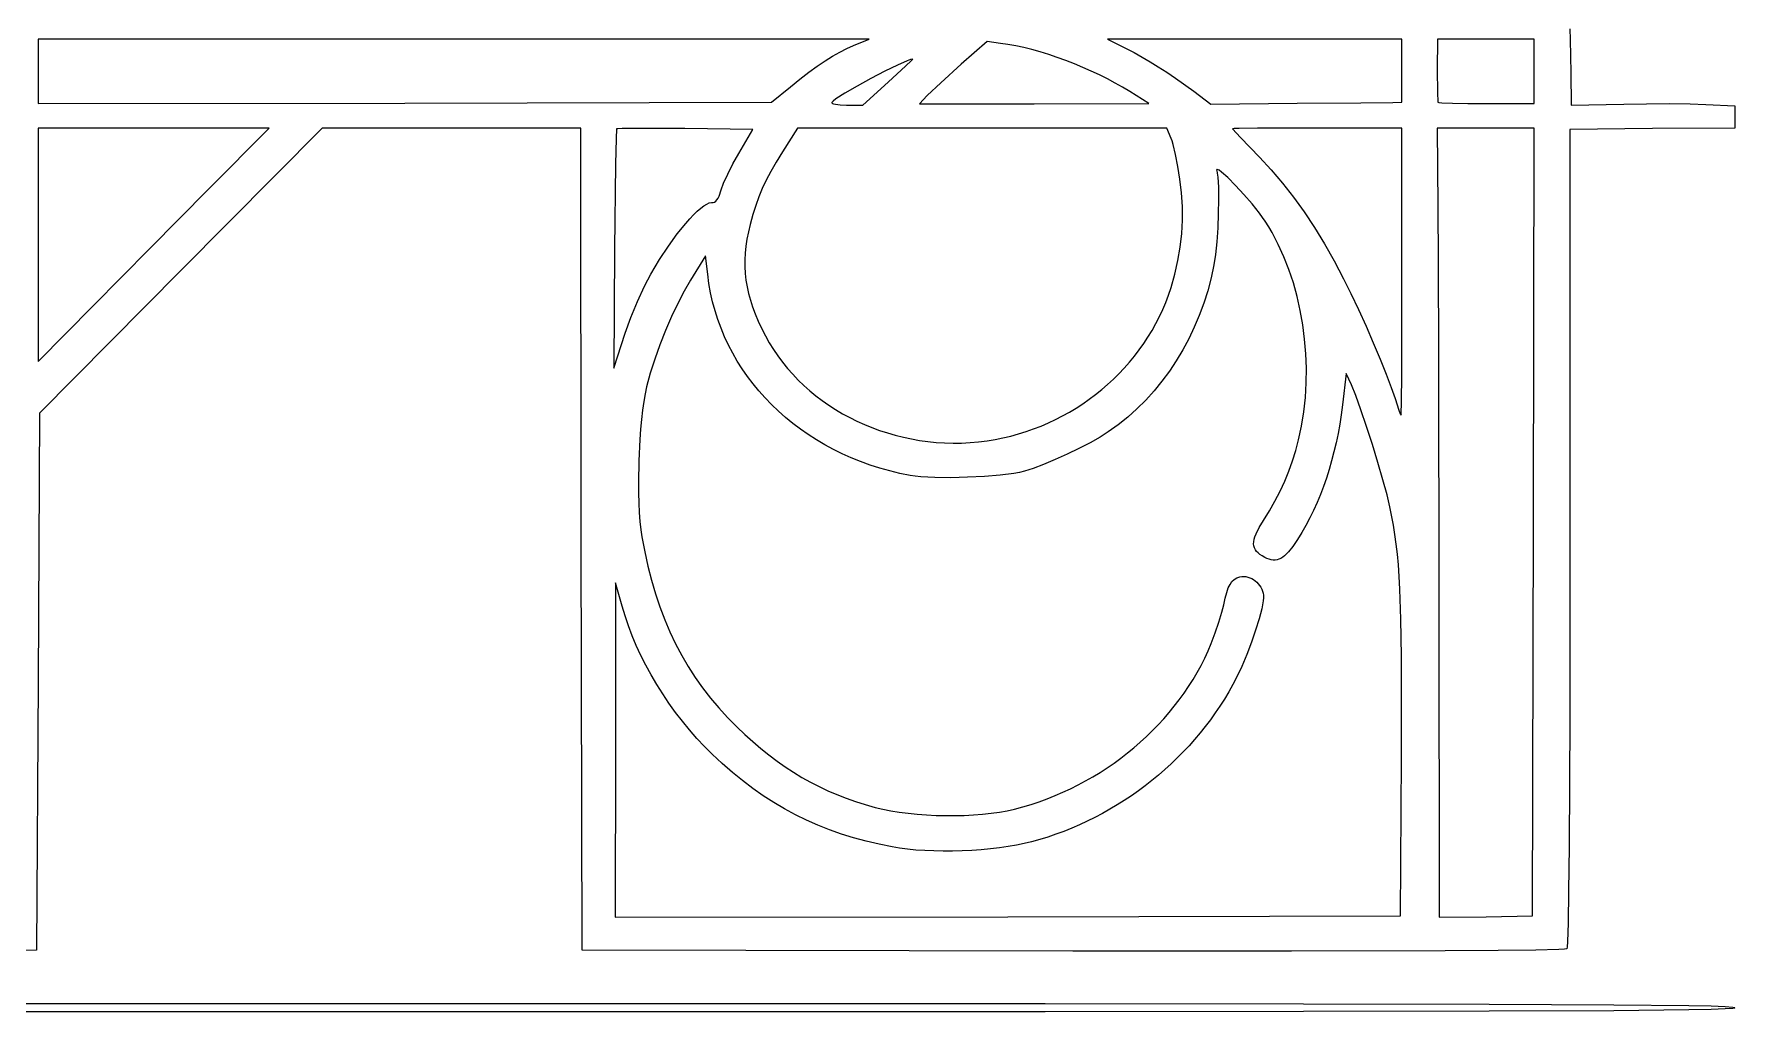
# Model space of a CAD drawing. Extents: x 0 to 2298, y -1902 to 396.
# Drawn here: x 984 to 2298, y -1902 to -1146 of the extents above; entities that cross this region are included whole.
import ezdxf

# ---------------------------------------------------------------- set-up
doc = ezdxf.new("R2010")
doc.units = 0

msp = doc.modelspace()

# ---------------------------------------------------------------- linework, layer by layer
at = {"layer": 'Layer 1'}
for p, q in [((2170.453396, -1142.364134), (2170.705995, -1150.621023)), ((1308.229, -1150.13239), (987.01, -1150.13239)), ((987.01, -1150.13239), (987.01, -1175.19989)), ((1629.226, -1150.13239), (1308.229, -1150.13239)), ((1611.761613, -1157.562616), (1617.025, -1155.23462)), ((1617.025, -1155.23462), (1629.226, -1150.13239)), ((1720.1787, -1152.12898), (1700.2135, -1169.65398)), ((1730.605, -1153.46), (1720.1787, -1152.12898)), ((1736.3494, -1154.302606), (1730.605, -1153.46)), ((1742.328091, -1155.407126), (1736.3494, -1154.302606)), ((1748.505004, -1156.759911), (1742.328091, -1155.407126)), ((1927.15195, -1150.132334), (1813.34995, -1150.132334)), ((1813.34995, -1150.132334), (1827.76925, -1157.452924)), ((2040.73195, -1150.132334), (1927.15195, -1150.132334)), ((2040.73195, -1174.534334), (2040.73195, -1150.132334)), ((2068.2394, -1150.13237), (2068.017564, -1174.09067)), ((2105.5078, -1150.13237), (2068.2394, -1150.13237)), ((2142.7762, -1150.13237), (2105.5078, -1150.13237)), ((2142.7762, -1175.19987), (2142.7762, -1150.13237)), ((2170.705995, -1150.621023), (2171.167, -1176.308926)), ((1589.044212, -1171.085944), (1595.118713, -1166.96422)), ((1595.118713, -1166.96422), (1600.881255, -1163.372821)), ((1600.881255, -1163.372821), (1606.404627, -1160.257151)), ((1606.404627, -1160.257151), (1611.761613, -1157.562616)), ((1658.561275, -1166.918269), (1651.014516, -1170.270937)), ((1657.53785, -1170.874067), (1661.492772, -1167.061253)), ((1661.138494, -1165.988356), (1658.561275, -1166.918269)), ((1662.7233, -1165.66091), (1661.138494, -1165.988356)), ((1661.492772, -1167.061253), (1662.486279, -1166.023128)), ((1662.486279, -1166.023128), (1662.7233, -1165.66091)), ((1754.844067, -1158.347314), (1748.505004, -1156.759911)), ((1761.309212, -1160.155686), (1754.844067, -1158.347314)), ((1767.864369, -1162.171379), (1761.309212, -1160.155686)), ((1774.473467, -1164.380746), (1767.864369, -1162.171379)), ((1781.100438, -1166.770137), (1774.473467, -1164.380746)), ((1787.70921, -1169.325906), (1781.100438, -1166.770137)), ((1794.263714, -1172.034403), (1787.70921, -1169.325906)), ((1827.76925, -1157.452924), (1833.848937, -1160.629252)), ((1833.848937, -1160.629252), (1839.970225, -1164.021351)), ((1839.970225, -1164.021351), (1846.174707, -1167.657817)), ((1846.174707, -1167.657817), (1852.503975, -1171.567248)), ((987.01, -1175.19989), (987.01, -1200.04549)), ((1568.2211, -1187.17902), (1575.668192, -1181.138749)), ((1575.668192, -1181.138749), (1582.584967, -1175.792589)), ((1582.584967, -1175.792589), (1589.044212, -1171.085944)), ((1630.44615, -1180.745747), (1619.76422, -1186.609665)), ((1641.252861, -1175.0898), (1630.44615, -1180.745747)), ((1651.014516, -1170.270937), (1641.252861, -1175.0898)), ((1643.8672, -1183.40781), (1657.53785, -1170.874067)), ((1700.2135, -1169.65398), (1684.379937, -1184.073298)), ((1800.72788, -1174.881981), (1794.263714, -1172.034403)), ((1807.065639, -1177.854992), (1800.72788, -1174.881981)), ((1813.24092, -1180.939788), (1807.065639, -1177.854992)), ((1819.217654, -1184.122719), (1813.24092, -1180.939788)), ((1852.503975, -1171.567248), (1858.999621, -1175.778238)), ((1858.999621, -1175.778238), (1865.703238, -1180.319383)), ((1865.703238, -1180.319383), (1879.90075, -1190.506524)), ((2040.73195, -1198.936334), (2040.73195, -1174.534334)), ((2068.017564, -1174.09067), (2068.156212, -1191.17202)), ((2142.776336, -1175.19985), (2142.7762, -1175.19987)), ((2142.776336, -1200.04545), (2142.776336, -1175.19985)), ((2171.167, -1176.308926), (2171.610672, -1201.376426)), ((1553.58, -1198.93631), (1568.2212, -1187.17901)), ((1568.2212, -1187.17901), (1568.2211, -1187.17902)), ((1610.376909, -1192.05244), (1603.454057, -1196.444959)), ((1619.76422, -1186.609665), (1610.376909, -1192.05244)), ((1624.1238, -1201.15463), (1643.8672, -1183.40773)), ((1643.8672, -1183.40773), (1643.8672, -1183.40781)), ((1674.0369, -1193.83408), (1668.04733, -1200.26732)), ((1684.379937, -1184.073298), (1674.0369, -1193.83408)), ((1824.959771, -1187.39014), (1819.217654, -1184.122719)), ((1830.4312, -1190.7284), (1824.959771, -1187.39014)), ((1830.43133, -1190.728374), (1830.4312, -1190.7284)), ((1845.29433, -1200.045484), (1830.43133, -1190.728374)), ((1879.90075, -1190.506524), (1893.21095, -1200.489144)), ((2068.156212, -1191.17202), (2068.461236, -1198.93627)), ((987.01, -1200.04549), (1270.295, -1199.601818)), ((1270.295, -1199.601818), (1553.58, -1198.93631)), ((1601.282376, -1198.050775), (1600.1655, -1199.15811)), ((1600.1655, -1199.15811), (1600.178498, -1199.562354)), ((1600.178498, -1199.562354), (1600.685428, -1199.938002)), ((1600.685428, -1199.938002), (1601.639494, -1200.277254)), ((1603.454057, -1196.444959), (1601.282376, -1198.050775)), ((1601.639494, -1200.277254), (1602.993905, -1200.572312)), ((1602.993905, -1200.572312), (1606.716579, -1200.998652)), ((1606.716579, -1200.998652), (1611.4791, -1201.15463)), ((1611.4791, -1201.15463), (1624.1238, -1201.15463)), ((1668.04733, -1200.26732), (1756.55993, -1200.26732)), ((1756.55993, -1200.26732), (1845.29433, -1200.045484)), ((1893.21095, -1200.489144), (1959.76175, -1199.823636)), ((1959.76175, -1199.823636), (2008.926125, -1199.407693)), ((2008.926125, -1199.407693), (2033.63315, -1199.158128)), ((2033.63315, -1199.158128), (2033.6332, -1199.15817)), ((2033.6332, -1199.15817), (2040.73195, -1198.936334)), ((2068.461236, -1198.93627), (2069.371543, -1199.175004)), ((2069.371543, -1199.175004), (2071.667459, -1199.390341)), ((2071.667459, -1199.390341), (2079.802601, -1199.740425)), ((2079.802601, -1199.740425), (2091.639635, -1199.965728)), ((2091.639635, -1199.965728), (2105.951536, -1200.04545)), ((2105.951536, -1200.04545), (2142.776336, -1200.04545)), ((2171.610672, -1201.376426), (2212.206672, -1200.489082)), ((2212.206672, -1200.489082), (2229.665858, -1200.1182)), ((2229.665858, -1200.1182), (2247.39541, -1200.01768)), ((2247.39541, -1200.01768), (2263.336417, -1200.208321)), ((2263.336417, -1200.208321), (2275.429972, -1200.710918)), ((2275.429972, -1200.710918), (2298.057272, -1201.820098)), ((2298.057272, -1201.820098), (2298.057272, -1210.249868)), ((1076.1876, -1218.9016), (987.0095, -1218.9016)), ((987.0095, -1218.9016), (987.0095, -1309.1889)), ((1165.5875, -1218.9016), (1076.1876, -1218.9016)), ((1206.401992, -1218.90183), (1097.258992, -1328.93283)), ((1118.7801, -1266.1527), (1165.5875, -1218.9016)), ((1306.228192, -1218.90183), (1206.401992, -1218.90183)), ((1406.276192, -1218.90183), (1306.228192, -1218.90183)), ((1406.719864, -1536.79283), (1406.276192, -1218.90183)), ((1433.78682, -1219.567148), (1433.547653, -1227.005585)), ((1435.009525, -1219.421135), (1433.78682, -1219.567148)), ((1438.202751, -1219.314116), (1435.009525, -1219.421135)), ((1449.648095, -1219.206664), (1438.202751, -1219.314116)), ((1486.80562, -1219.345312), (1449.648095, -1219.206664)), ((1539.15892, -1220.01082), (1486.80562, -1219.345312)), ((1528.28892, -1238.64502), (1539.15892, -1220.01082)), ((1573.76956, -1218.9022), (1562.23406, -1237.3146)), ((1716.41056, -1218.9022), (1573.76956, -1218.9022)), ((1859.05156, -1218.9022), (1716.41056, -1218.9022)), ((1862.3791, -1226.8883), (1859.05156, -1218.9022)), ((1911.186849, -1219.41123), (1909.8489, -1219.567208)), ((1909.8489, -1219.567208), (1916.032581, -1226.222309)), ((1915.020453, -1219.276048), (1911.186849, -1219.41123)), ((1929.093175, -1219.068077), (1915.020453, -1219.276048)), ((1975.2905, -1218.9017), (1929.093175, -1219.068077)), ((2040.7321, -1218.9017), (1975.2905, -1218.9017)), ((2040.7321, -1329.8197), (2040.7321, -1218.9017)), ((2105.287672, -1218.9009), (2068.019272, -1218.9009)), ((2068.019272, -1218.9009), (2068.462944, -1279.4621)), ((2142.777972, -1218.9009), (2105.287672, -1218.9009)), ((2142.3343, -1523.4819), (2142.777972, -1218.9009)), ((2234.390372, -1219.34514), (2170.501572, -1220.010648)), ((2170.501572, -1220.010648), (2170.501572, -1535.461648)), ((2298.057272, -1218.901468), (2234.390372, -1219.34514)), ((2298.057272, -1210.249868), (2298.057272, -1218.901468)), ((1433.547653, -1227.005585), (1433.2045, -1246.963886)), ((1863.102234, -1228.915158), (1862.3791, -1226.8883)), ((1863.921555, -1231.747903), (1863.102234, -1228.915158)), ((1865.734374, -1239.311125), (1863.921555, -1231.747903)), ((1916.032581, -1226.222309), (1930.7015, -1241.529008)), ((1433.2045, -1246.963886), (1432.4558, -1312.294548)), ((1519.859146, -1254.561785), (1523.86606, -1246.60341)), ((1523.86606, -1246.60341), (1528.28892, -1238.64502)), ((1557.308174, -1245.331034), (1553.107585, -1252.572772)), ((1562.23406, -1237.3146), (1557.308174, -1245.331034)), ((1867.588785, -1248.538109), (1865.734374, -1239.311125)), ((1930.7015, -1241.529008), (1939.654224, -1251.211378)), ((1514.75692, -1266.81822), (1516.684119, -1261.605077)), ((1516.684119, -1261.605077), (1519.859146, -1254.561785)), ((1549.525708, -1259.28418), (1546.45596, -1265.709625)), ((1553.107585, -1252.572772), (1549.525708, -1259.28418)), ((1869.25602, -1258.389), (1867.588785, -1248.538109)), ((1870.461829, -1269.007229), (1869.25602, -1258.389)), ((1897.670033, -1250.911571), (1897.572398, -1251.217355)), ((1897.572398, -1251.217355), (1897.648696, -1251.73306)), ((1897.648696, -1251.73306), (1898.101466, -1253.924828)), ((1897.932258, -1250.80596), (1897.670033, -1250.911571)), ((1898.34973, -1250.890774), (1897.932258, -1250.80596)), ((1898.101466, -1253.924828), (1898.46325, -1256.861718)), ((1899.613047, -1251.592679), (1898.34973, -1250.890774)), ((1898.46325, -1256.861718), (1898.924253, -1264.603015)), ((1901.385244, -1252.939296), (1899.613047, -1251.592679)), ((1906.157321, -1257.254709), (1901.385244, -1252.939296)), ((1912.068041, -1263.213098), (1906.157321, -1257.254709)), ((1939.654224, -1251.211378), (1948.375586, -1261.463064)), ((1948.375586, -1261.463064), (1956.862983, -1272.291866)), ((1073.275975, -1312.045038), (1118.7801, -1266.1527)), ((1118.7801, -1266.1527), (1118.7801, -1266.1527)), ((1510.575836, -1275.479352), (1511.484842, -1274.527018)), ((1511.484842, -1274.527018), (1512.331458, -1273.221132)), ((1512.331458, -1273.221132), (1513.141678, -1271.5253)), ((1513.141678, -1271.5253), (1514.75692, -1266.81822)), ((1543.791755, -1272.093473), (1541.42651, -1278.680091)), ((1546.45596, -1265.709625), (1543.791755, -1272.093473)), ((1871.082713, -1279.570867), (1870.461829, -1269.007229)), ((1899.052502, -1274.221252), (1898.868795, -1284.980729)), ((1898.924253, -1264.603015), (1899.052502, -1274.221252)), ((1918.519487, -1270.190543), (1912.068041, -1263.213098)), ((1924.91374, -1277.56313), (1918.519487, -1270.190543)), ((1956.862983, -1272.291866), (1965.113812, -1283.705583)), ((1490.49975, -1289.086374), (1493.476717, -1285.92602)), ((1493.476717, -1285.92602), (1496.295756, -1283.179659)), ((1496.295756, -1283.179659), (1498.933794, -1280.873613)), ((1498.933794, -1280.873613), (1501.367759, -1279.034202)), ((1501.367759, -1279.034202), (1503.57458, -1277.687748)), ((1503.57458, -1277.687748), (1505.531184, -1276.860574)), ((1505.531184, -1276.860574), (1507.2145, -1276.579)), ((1507.2145, -1276.579), (1508.466661, -1276.468949)), ((1508.466661, -1276.468949), (1509.578441, -1276.114531)), ((1509.578441, -1276.114531), (1510.575836, -1275.479352)), ((1539.25364, -1285.713844), (1537.16656, -1293.4391)), ((1541.42651, -1278.680091), (1539.25364, -1285.713844)), ((1871.116075, -1290.087712), (1871.082713, -1279.570867)), ((1898.868795, -1284.980729), (1898.393928, -1296.145747)), ((1930.652883, -1284.706941), (1924.91374, -1277.56313)), ((1933.089938, -1287.998082), (1930.652883, -1284.706941)), ((1965.113812, -1283.705583), (1973.125472, -1295.712016)), ((2068.462944, -1279.4621), (2068.75757, -1322.130869)), ((1474.053494, -1310.176788), (1480.851992, -1300.78818)), ((1480.851992, -1300.78818), (1487.387925, -1292.6344)), ((1487.387925, -1292.6344), (1490.49975, -1289.086374)), ((1535.802181, -1299.180129), (1534.705566, -1304.771356)), ((1537.16656, -1293.4391), (1535.802181, -1299.180129)), ((1869.409836, -1311.012218), (1870.559315, -1300.565562)), ((1870.559315, -1300.565562), (1871.116075, -1290.087712)), ((1898.393928, -1296.145747), (1897.648697, -1306.980608)), ((1935.138996, -1290.99806), (1933.089938, -1287.998082)), ((1937.828178, -1295.283268), (1935.138996, -1290.99806)), ((1940.404681, -1299.691305), (1937.828178, -1295.283268)), ((1942.867612, -1304.216323), (1940.404681, -1299.691305)), ((1973.125472, -1295.712016), (1980.895358, -1308.318964)), ((987.0095, -1309.1889), (987.0095, -1399.4762)), ((1029.602, -1356.44), (1073.275975, -1312.045038)), ((1432.4558, -1312.294548), (1431.790292, -1404.578348)), ((1467.177005, -1320.589652), (1474.053494, -1310.176788)), ((1533.879313, -1310.234552), (1533.326022, -1315.591489)), ((1534.705566, -1304.771356), (1533.879313, -1310.234552)), ((1867.665039, -1321.435477), (1869.409836, -1311.012218)), ((1897.648697, -1306.980608), (1896.653901, -1316.749612)), ((1945.216077, -1308.852472), (1942.867612, -1304.216323)), ((1949.566036, -1318.434769), (1945.216077, -1308.852472)), ((1980.895358, -1308.318964), (1988.420868, -1321.534228)), ((1460.4071, -1331.8162), (1467.177005, -1320.589652)), ((1502.781086, -1317.6186), (1491.023786, -1336.4747)), ((1504.333936, -1331.8161), (1502.781086, -1317.6186)), ((1533.326022, -1315.591489), (1533.048293, -1320.863939)), ((1533.048293, -1320.863939), (1533.048726, -1326.073675)), ((1533.048726, -1326.073675), (1533.32992, -1331.242467)), ((1865.322327, -1331.843138), (1867.665039, -1321.435477)), ((1895.430336, -1324.71706), (1893.255952, -1334.772638)), ((1896.653901, -1316.749612), (1895.430336, -1324.71706)), ((1953.447409, -1328.391402), (1949.566036, -1318.434769)), ((1988.420868, -1321.534228), (1995.6994, -1335.365608)), ((2068.75757, -1322.130869), (2068.989804, -1393.87395)), ((1097.258992, -1328.93283), (988.115992, -1439.18483)), ((1455.512864, -1341.233787), (1458.048384, -1336.154519)), ((1458.048384, -1336.154519), (1460.407132, -1331.816148)), ((1460.407132, -1331.816148), (1460.4071, -1331.8162)), ((1491.023786, -1336.4747), (1486.089675, -1345.006732)), ((1505.301314, -1339.048045), (1504.333936, -1331.8161)), ((1506.577647, -1346.18222), (1505.301314, -1339.048045)), ((1533.32992, -1331.242467), (1533.894475, -1336.392087)), ((1533.894475, -1336.392087), (1534.74499, -1341.544309)), ((1862.3791, -1342.243), (1865.322327, -1331.843138)), ((1893.255952, -1334.772638), (1890.64873, -1344.631624)), ((1956.853047, -1338.675581), (1953.447409, -1328.391402)), ((1959.775802, -1349.240514), (1956.853047, -1338.675581)), ((1995.6994, -1335.365608), (2001.345393, -1346.856447)), ((2040.565691, -1408.155546), (2040.732068, -1329.819708)), ((2040.732068, -1329.819708), (2040.7321, -1329.8197)), ((1445.058854, -1365.476303), (1450.202668, -1352.91831)), ((1450.202668, -1352.91831), (1455.512864, -1341.233787)), ((1486.089675, -1345.006732), (1481.165958, -1354.485025)), ((1508.157329, -1353.213139), (1506.577647, -1346.18222)), ((1510.034757, -1360.135321), (1508.157329, -1353.213139)), ((1534.74499, -1341.544309), (1535.884066, -1346.720902)), ((1535.884066, -1346.720902), (1537.314301, -1351.943639)), ((1537.314301, -1351.943639), (1539.038296, -1357.234292)), ((1858.291309, -1353.668018), (1860.441219, -1348.001123)), ((1860.441219, -1348.001123), (1862.3791, -1342.243)), ((1890.64873, -1344.631624), (1887.617767, -1354.279395)), ((1962.208523, -1360.039408), (1959.775802, -1349.240514)), ((2001.345393, -1346.856447), (2007.175956, -1359.244161)), ((987.0095, -1399.4762), (1029.602, -1356.44)), ((1440.663732, -1377.514348), (1445.058854, -1365.476303)), ((1476.346224, -1364.691212), (1471.724061, -1375.406925)), ((1481.165958, -1354.485025), (1476.346224, -1364.691212)), ((1512.204322, -1366.94328), (1510.034757, -1360.135321)), ((1539.038296, -1357.234292), (1541.058649, -1362.614633)), ((1541.058649, -1362.614633), (1543.377961, -1368.106433)), ((1850.619769, -1370.079898), (1853.375547, -1364.711548)), ((1853.375547, -1364.711548), (1855.934406, -1359.23954)), ((1855.934406, -1359.23954), (1858.291309, -1353.668018)), ((1884.172163, -1363.701326), (1880.321015, -1372.882794)), ((1887.617767, -1354.279395), (1884.172163, -1363.701326)), ((1964.144064, -1371.025472), (1962.208523, -1360.039408)), ((2007.175956, -1359.244161), (2013.001316, -1372.094612)), ((1431.790292, -1404.578348), (1440.663732, -1377.514348)), ((1471.724061, -1375.406925), (1467.393057, -1386.413798)), ((1514.660421, -1373.631533), (1512.204322, -1366.94328)), ((1517.397446, -1380.194598), (1514.660421, -1373.631533)), ((1543.377961, -1368.106433), (1545.998832, -1373.731465)), ((1545.998832, -1373.731465), (1548.92386, -1379.5115)), ((1548.92386, -1379.5115), (1551.890094, -1384.847327)), ((1844.537602, -1380.489048), (1847.672109, -1375.340445)), ((1847.672109, -1375.340445), (1850.619769, -1370.079898)), ((1880.321015, -1372.882794), (1876.073423, -1381.809175)), ((1965.575273, -1382.151914), (1964.144064, -1371.025472)), ((2013.001316, -1372.094612), (2018.6317, -1384.973658)), ((1467.393057, -1386.413798), (1463.446802, -1397.493462)), ((1520.409794, -1386.626989), (1517.397446, -1380.194598)), ((1523.691857, -1392.923224), (1520.409794, -1386.626989)), ((1527.238031, -1399.077819), (1523.691857, -1392.923224)), ((1551.890094, -1384.847327), (1555.08538, -1390.037939)), ((1555.08538, -1390.037939), (1558.502203, -1395.079803)), ((1834.063372, -1395.221756), (1837.728197, -1390.433847)), ((1837.728197, -1390.433847), (1841.221286, -1385.521563)), ((1841.221286, -1385.521563), (1844.537602, -1380.489048)), ((1871.438484, -1390.465847), (1866.425299, -1398.838185)), ((1876.073423, -1381.809175), (1871.438484, -1390.465847)), ((1966.495004, -1393.371942), (1965.575273, -1382.151914)), ((2018.6317, -1384.973658), (2023.877334, -1397.447161)), ((1463.446802, -1397.493462), (1459.978882, -1408.427552)), ((1531.042709, -1405.08529), (1527.238031, -1399.077819)), ((1535.100287, -1410.940154), (1531.042709, -1405.08529)), ((1558.502203, -1395.079803), (1562.133048, -1399.969384)), ((1562.133048, -1399.969384), (1565.970402, -1404.703148)), ((1565.970402, -1404.703148), (1570.00675, -1409.277563)), ((1822.088846, -1408.797802), (1826.23866, -1404.407876)), ((1826.23866, -1404.407876), (1830.231847, -1399.881147)), ((1830.231847, -1399.881147), (1834.063372, -1395.221756)), ((1866.425299, -1398.838185), (1861.042964, -1406.911566)), ((1966.896107, -1404.638763), (1966.495004, -1393.371942)), ((1966.771434, -1415.905587), (1966.896107, -1404.638763)), ((2023.877334, -1397.447161), (2028.548444, -1409.08098)), ((2068.989804, -1393.87395), (2069.350288, -1584.4861)), ((1457.082886, -1418.9977), (1455.929242, -1424.270798)), ((1459.978882, -1408.427552), (1457.082886, -1418.9977)), ((1539.405157, -1416.636926), (1535.100287, -1410.940154)), ((1543.951716, -1422.170125), (1539.405157, -1416.636926)), ((1570.00675, -1409.277563), (1574.234577, -1413.689094)), ((1574.234577, -1413.689094), (1578.646368, -1417.934206)), ((1578.646368, -1417.934206), (1583.234609, -1422.009367)), ((1808.750012, -1421.105319), (1813.339486, -1417.150666)), ((1813.339486, -1417.150666), (1817.787442, -1413.04678)), ((1817.787442, -1413.04678), (1822.088846, -1408.797802)), ((1855.300579, -1414.671367), (1849.207243, -1422.102963)), ((1861.042964, -1406.911566), (1855.300579, -1414.671367)), ((1966.113835, -1427.12562), (1966.771434, -1415.905587)), ((1997.69681, -1408.57116), (1994.81294, -1432.97316)), ((2001.68986, -1417.4446), (1997.69681, -1408.57116)), ((2005.023448, -1425.681117), (2001.68986, -1417.4446)), ((2028.548444, -1409.08098), (2032.455257, -1419.440976)), ((2040.35772, -1431.985585), (2040.565691, -1408.155546)), ((1454.883158, -1430.288369), (1453.948208, -1436.947401)), ((1455.929242, -1424.270798), (1454.883158, -1430.288369)), ((1548.734356, -1427.534264), (1543.951716, -1422.170125)), ((1553.747474, -1432.723862), (1548.734356, -1427.534264)), ((1583.234609, -1422.009367), (1587.991785, -1425.911042)), ((1587.991785, -1425.911042), (1592.910383, -1429.635698)), ((1592.910383, -1429.635698), (1597.982886, -1433.179801)), ((1789.077689, -1435.348721), (1794.182861, -1432.032438)), ((1794.182861, -1432.032438), (1799.166664, -1428.550348)), ((1799.166664, -1428.550348), (1804.02406, -1424.906594)), ((1804.02406, -1424.906594), (1808.750012, -1421.105319)), ((1842.772053, -1429.191732), (1836.004109, -1435.92305)), ((1849.207243, -1422.102963), (1842.772053, -1429.191732)), ((1964.916161, -1438.252071), (1966.113835, -1427.12562)), ((2009.017352, -1436.668064), (2005.023448, -1425.681117)), ((2032.455257, -1419.440976), (2035.408, -1428.093008)), ((2035.408, -1428.093008), (2038.402785, -1436.994203)), ((2040.222538, -1438.473854), (2040.35772, -1431.985585)), ((988.115992, -1439.18483), (987.006812, -1646.82283)), ((1453.127967, -1444.144883), (1452.42601, -1451.777804)), ((1453.948208, -1436.947401), (1453.127967, -1444.144883)), ((1558.985461, -1437.733435), (1553.747474, -1432.723862)), ((1564.442714, -1442.557498), (1558.985461, -1437.733435)), ((1570.113627, -1447.190569), (1564.442714, -1442.557498)), ((1597.982886, -1433.179801), (1603.201782, -1436.539816)), ((1603.201782, -1436.539816), (1608.559554, -1439.71221)), ((1608.559554, -1439.71221), (1614.048689, -1442.69345)), ((1614.048689, -1442.69345), (1619.661672, -1445.48)), ((1619.661672, -1445.48), (1625.390989, -1448.068328)), ((1767.544033, -1446.872915), (1773.084319, -1444.261294)), ((1773.084319, -1444.261294), (1778.523381, -1441.467292)), ((1778.523381, -1441.467292), (1783.856183, -1438.495054)), ((1783.856183, -1438.495054), (1789.077689, -1435.348721)), ((1828.912509, -1442.282292), (1821.506352, -1448.254837)), ((1836.004109, -1435.92305), (1828.912509, -1442.282292)), ((1963.171265, -1449.238149), (1964.916161, -1438.252071)), ((1993.817386, -1440.483097), (1992.661305, -1447.870848)), ((1994.81294, -1432.97316), (1993.817386, -1440.483097)), ((2013.396009, -1449.537157), (2009.017352, -1436.668064)), ((2038.402785, -1436.994203), (2039.463439, -1439.729041)), ((2039.463439, -1439.729041), (2040.06656, -1440.737708)), ((2040.06656, -1440.737708), (2040.222538, -1438.473854)), ((1452.42601, -1451.777804), (1451.845911, -1459.743152)), ((1575.992593, -1451.627163), (1570.113627, -1447.190569)), ((1582.074008, -1455.861798), (1575.992593, -1451.627163)), ((1588.352265, -1459.888989), (1582.074008, -1455.861798)), ((1625.390989, -1448.068328), (1631.229125, -1450.454899)), ((1631.229125, -1450.454899), (1637.168565, -1452.63618)), ((1637.168565, -1452.63618), (1643.201795, -1454.608637)), ((1643.201795, -1454.608637), (1649.3213, -1456.368735)), ((1649.3213, -1456.368735), (1655.519565, -1457.912942)), ((1655.519565, -1457.912942), (1661.789077, -1459.237723)), ((1726.350854, -1459.699579), (1732.458678, -1458.480632)), ((1732.458678, -1458.480632), (1738.500535, -1457.050301)), ((1738.500535, -1457.050301), (1744.471388, -1455.412731)), ((1744.471388, -1455.412731), (1750.366202, -1453.572064)), ((1750.366202, -1453.572064), (1756.179938, -1451.532443)), ((1756.179938, -1451.532443), (1761.90756, -1449.298012)), ((1761.90756, -1449.298012), (1767.544033, -1446.872915)), ((1807.471969, -1457.806977), (1799.773995, -1462.131048)), ((1813.794736, -1453.82606), (1807.471969, -1457.806977)), ((1821.506352, -1448.254837), (1813.794736, -1453.82606)), ((1960.871996, -1460.03706), (1963.171265, -1449.238149)), ((1991.345345, -1455.133816), (1989.870157, -1462.269399)), ((1992.661305, -1447.870848), (1991.345345, -1455.133816)), ((2017.883855, -1463.420113), (2013.396009, -1449.537157)), ((1451.845911, -1459.743152), (1451.065585, -1476.259087)), ((1594.821759, -1463.703252), (1588.352265, -1459.888989)), ((1601.476884, -1467.299105), (1594.821759, -1463.703252)), ((1608.312035, -1470.671063), (1601.476884, -1467.299105)), ((1615.321606, -1473.813643), (1608.312035, -1470.671063)), ((1661.789077, -1459.237723), (1668.122321, -1460.339544)), ((1668.122321, -1460.339544), (1674.511782, -1461.214871)), ((1674.511782, -1461.214871), (1680.949945, -1461.860171)), ((1680.949945, -1461.860171), (1687.429296, -1462.27191)), ((1687.429296, -1462.27191), (1693.94232, -1462.446554)), ((1693.94232, -1462.446554), (1700.481503, -1462.380569)), ((1700.481503, -1462.380569), (1707.039331, -1462.07042)), ((1707.039331, -1462.07042), (1713.608288, -1461.512576)), ((1713.608288, -1461.512576), (1720.18086, -1460.7035)), ((1720.18086, -1460.7035), (1720.1821, -1460.703)), ((1720.1821, -1460.703), (1726.350854, -1459.699579)), ((1781.988986, -1471.018355), (1772.77023, -1475.186443)), ((1791.134954, -1466.600699), (1781.988986, -1471.018355)), ((1799.773995, -1462.131048), (1791.134954, -1466.600699)), ((1956.268916, -1476.106316), (1958.762831, -1468.092484)), ((1958.762831, -1468.092484), (1960.871996, -1460.03706)), ((1988.23639, -1469.274999), (1986.444695, -1476.148014)), ((1989.870157, -1462.269399), (1988.23639, -1469.274999)), ((2022.205327, -1477.448648), (2017.883855, -1463.420113)), ((1451.065585, -1476.259087), (1450.815585, -1492.868599)), ((1622.499992, -1476.721361), (1615.321606, -1473.813643)), ((1629.841586, -1479.388734), (1622.499992, -1476.721361)), ((1637.340783, -1481.810278), (1629.841586, -1479.388734)), ((1644.991977, -1483.98051), (1637.340783, -1481.810278)), ((1652.789564, -1485.893945), (1644.991977, -1483.98051)), ((1749.018636, -1484.21756), (1745.341344, -1485.059194)), ((1755.850915, -1481.98362), (1749.018636, -1484.21756)), ((1763.912827, -1478.907389), (1755.850915, -1481.98362)), ((1772.77023, -1475.186443), (1763.912827, -1478.907389)), ((1950.168434, -1491.92601), (1953.400651, -1484.057758)), ((1953.400651, -1484.057758), (1956.268916, -1476.106316)), ((1984.495721, -1482.885847), (1982.390119, -1489.485898)), ((1986.444695, -1476.148014), (1984.495721, -1482.885847)), ((2026.084861, -1490.75448), (2022.205327, -1477.448648)), ((1450.815585, -1492.868599), (1450.898394, -1500.950919)), ((1660.727936, -1487.5451), (1652.789564, -1485.893945)), ((1664.561217, -1488.107272), (1660.727936, -1487.5451)), ((1669.089251, -1488.548561), (1664.561217, -1488.107272)), ((1679.826636, -1489.084088), (1669.089251, -1488.548561)), ((1692.134202, -1489.182875), (1679.826636, -1489.084088)), ((1705.206061, -1488.876117), (1692.134202, -1489.182875)), ((1718.236323, -1488.195012), (1705.206061, -1488.876117)), ((1730.419099, -1487.170753), (1718.236323, -1488.195012)), ((1740.948499, -1485.834538), (1730.419099, -1487.170753)), ((1745.341344, -1485.059194), (1740.948499, -1485.834538)), ((1946.582661, -1499.690275), (1950.168434, -1491.92601)), ((1980.128537, -1495.945565), (1977.711626, -1502.262251)), ((1982.390119, -1489.485898), (1980.128537, -1495.945565)), ((2029.246893, -1502.469325), (2026.084861, -1490.75448)), ((1450.898394, -1500.950919), (1451.124508, -1508.747598)), ((1451.124508, -1508.747598), (1451.497501, -1516.155628)), ((1938.392044, -1514.823648), (1942.653732, -1507.329754)), ((1942.653732, -1507.329754), (1946.582661, -1499.690275)), ((1975.140036, -1508.433355), (1972.414416, -1514.456277)), ((1977.711626, -1502.262251), (1975.140036, -1508.433355)), ((2031.41586, -1511.7249), (2029.246893, -1502.469325)), ((1451.497501, -1516.155628), (1452.020949, -1523.071995)), ((1452.020949, -1523.071995), (1452.698426, -1529.39369)), ((1930.397711, -1527.79367), (1933.807996, -1522.15116)), ((1933.807996, -1522.15116), (1938.392044, -1514.823648)), ((1969.535417, -1520.328419), (1966.503688, -1526.047179)), ((1972.414416, -1514.456277), (1969.535417, -1520.328419)), ((2034.181011, -1525.970371), (2031.41586, -1511.7249)), ((2141.668824, -1827.83992), (2142.334332, -1523.48092)), ((2142.334332, -1523.48092), (2142.3343, -1523.4819)), ((1407.385372, -1854.46183), (1406.719864, -1536.79283)), ((1452.698426, -1529.39369), (1453.533506, -1535.0177)), ((1453.533506, -1535.0177), (1455.718022, -1546.52522)), ((1926.256434, -1538.652835), (1926.582311, -1536.801407)), ((1926.582311, -1536.801407), (1927.159702, -1534.80245)), ((1927.159702, -1534.80245), (1927.988282, -1532.64329)), ((1927.988282, -1532.64329), (1930.397711, -1527.79367)), ((1959.98464, -1537.01416), (1956.423131, -1542.263694)), ((1963.319879, -1531.60996), (1959.98464, -1537.01416)), ((1966.503688, -1526.047179), (1963.319879, -1531.60996)), ((2035.339693, -1533.103985), (2034.181011, -1525.970371)), ((2036.358643, -1540.462791), (2035.339693, -1533.103985)), ((2170.501572, -1535.461648), (2170.338661, -1675.505898)), ((1455.718022, -1546.52522), (1458.19857, -1557.677884)), ((1926.182397, -1540.369408), (1926.256434, -1538.652835)), ((1926.360525, -1541.963797), (1926.182397, -1540.369408)), ((1926.791142, -1543.448677), (1926.360525, -1541.963797)), ((1927.474575, -1544.83672), (1926.791142, -1543.448677)), ((1928.411147, -1546.140601), (1927.474575, -1544.83672)), ((1929.601185, -1547.372992), (1928.411147, -1546.140601)), ((1931.045013, -1548.546567), (1929.601185, -1547.372992)), ((1932.742956, -1549.673998), (1931.045013, -1548.546567)), ((1934.69534, -1550.76796), (1932.742956, -1549.673998)), ((1948.633945, -1550.633442), (1947.173595, -1551.544398)), ((1950.111194, -1549.47682), (1948.633945, -1550.633442)), ((1951.617038, -1548.068034), (1950.111194, -1549.47682)), ((1953.163177, -1546.400583), (1951.617038, -1548.068034)), ((1956.423131, -1542.263694), (1953.163177, -1546.400583)), ((2037.245013, -1548.210243), (2036.358643, -1540.462791)), ((2038.005949, -1556.509796), (2037.245013, -1548.210243)), ((1458.19857, -1557.677884), (1460.980024, -1568.484793)), ((1936.441641, -1551.588365), (1934.69534, -1550.76796)), ((1938.111254, -1552.215096), (1936.441641, -1551.588365)), ((1939.715878, -1552.641655), (1938.111254, -1552.215096)), ((1941.267211, -1552.861543), (1939.715878, -1552.641655)), ((1942.776951, -1552.86826), (1941.267211, -1552.861543)), ((1944.256796, -1552.655307), (1942.776951, -1552.86826)), ((1945.718445, -1552.216186), (1944.256796, -1552.655307)), ((1947.173595, -1551.544398), (1945.718445, -1552.216186)), ((2038.648602, -1565.524906), (2038.005949, -1556.509796)), ((1438.227486, -1588.48127), (1433.125256, -1570.51257)), ((1433.125256, -1570.51257), (1433.125256, -1699.84257)), ((1460.980024, -1568.484793), (1464.067259, -1578.955048)), ((1905.385817, -1577.895184), (1906.579918, -1574.402135)), ((1906.579918, -1574.402135), (1907.9092, -1571.621382)), ((1907.9092, -1571.621382), (1909.425655, -1569.464541)), ((1909.425655, -1569.464541), (1911.181276, -1567.843225)), ((1911.181276, -1567.843225), (1913.228055, -1566.669046)), ((1913.228055, -1566.669046), (1915.617986, -1565.85362)), ((1915.617986, -1565.85362), (1917.128594, -1565.586562)), ((1917.128594, -1565.586562), (1918.6561, -1565.5265)), ((1918.6561, -1565.5265), (1920.186206, -1565.66206)), ((1920.186206, -1565.66206), (1921.704613, -1565.98187)), ((1921.704613, -1565.98187), (1923.197023, -1566.474556)), ((1923.197023, -1566.474556), (1924.64914, -1567.128744)), ((1924.64914, -1567.128744), (1926.046664, -1567.933062)), ((1926.046664, -1567.933062), (1927.375299, -1568.876135)), ((1927.375299, -1568.876135), (1928.620745, -1569.946591)), ((1928.620745, -1569.946591), (1929.768706, -1571.133055)), ((1929.768706, -1571.133055), (1930.804883, -1572.424155)), ((1930.804883, -1572.424155), (1931.714978, -1573.808518)), ((1931.714978, -1573.808518), (1932.484694, -1575.274768)), ((1932.484694, -1575.274768), (1933.099733, -1576.811535)), ((1933.099733, -1576.811535), (1933.545796, -1578.407443)), ((2039.18012, -1575.419025), (2038.648602, -1565.524906)), ((2039.938349, -1598.498113), (2039.18012, -1575.419025)), ((1440.47937, -1596.074108), (1438.227486, -1588.48127)), ((1464.067259, -1578.955048), (1467.46515, -1589.09775)), ((1467.46515, -1589.09775), (1471.178572, -1598.921998)), ((1901.701262, -1593.236506), (1903.195186, -1587.37172)), ((1903.195186, -1587.37172), (1904.274904, -1582.188917)), ((1904.274904, -1582.188917), (1905.385817, -1577.895184)), ((1933.604079, -1584.324062), (1932.422105, -1590.525934)), ((1933.545796, -1578.407443), (1933.808586, -1580.05112)), ((1933.837615, -1581.918853), (1933.604079, -1584.324062)), ((1933.808586, -1580.05112), (1933.837615, -1581.918853)), ((2069.350288, -1584.4861), (2069.572124, -1828.9491)), ((1443.067583, -1603.699449), (1440.47937, -1596.074108)), ((1471.178572, -1598.921998), (1475.212399, -1608.436894)), ((1896.550507, -1609.208715), (1899.396247, -1600.848257)), ((1899.396247, -1600.848257), (1901.701262, -1593.236506)), ((1930.408244, -1598.2148), (1927.708077, -1606.948721)), ((1932.422105, -1590.525934), (1930.408244, -1598.2148)), ((2040.337827, -1627.054697), (2039.938349, -1598.498113)), ((1445.980101, -1611.337796), (1443.067583, -1603.699449)), ((1449.2049, -1618.96965), (1445.980101, -1611.337796)), ((1475.212399, -1608.436894), (1479.571506, -1617.651537)), ((1893.434406, -1617.31962), (1896.550507, -1609.208715)), ((1924.467187, -1616.285762), (1920.831155, -1625.783983)), ((1927.708077, -1606.948721), (1924.467187, -1616.285762)), ((1452.729958, -1626.575513), (1449.2049, -1618.96965)), ((1456.543251, -1634.135888), (1452.729958, -1626.575513)), ((1479.571506, -1617.651537), (1484.260768, -1626.57503)), ((1484.260768, -1626.57503), (1489.285059, -1635.216472)), ((1885.52038, -1634.263962), (1888.347414, -1628.693361)), ((1888.347414, -1628.693361), (1890.986871, -1623.044042)), ((1890.986871, -1623.044042), (1893.434406, -1617.31962)), ((1920.831155, -1625.783983), (1916.94556, -1635.001448)), ((2040.435746, -1662.396414), (2040.337827, -1627.054697)), ((1460.632755, -1641.631277), (1456.543251, -1634.135888)), ((1464.986449, -1649.042182), (1460.632755, -1641.631277)), ((1489.285059, -1635.216472), (1494.649254, -1643.584965)), ((1879.320968, -1645.154548), (1882.510116, -1639.75223)), ((1882.510116, -1639.75223), (1885.52038, -1634.263962)), ((1916.94556, -1635.001448), (1912.955986, -1643.49622)), ((987.006812, -1646.82283), (985.897632, -1854.46083)), ((1469.592307, -1656.349106), (1464.986449, -1649.042182)), ((1494.649254, -1643.584965), (1500.358228, -1651.689608)), ((1500.358228, -1651.689608), (1506.416855, -1659.539502)), ((1868.723679, -1660.809661), (1872.423403, -1655.686879)), ((1872.423403, -1655.686879), (1875.957282, -1650.467303)), ((1875.957282, -1650.467303), (1879.320968, -1645.154548)), ((1906.873146, -1654.745519), (1903.58082, -1660.254402)), ((1909.999582, -1649.158321), (1906.873146, -1654.745519)), ((1912.955986, -1643.49622), (1909.999582, -1649.158321)), ((1474.438307, -1663.53255), (1469.592307, -1656.349106)), ((1479.512426, -1670.573017), (1474.438307, -1663.53255)), ((1506.416855, -1659.539502), (1512.830011, -1667.143749)), ((1512.830011, -1667.143749), (1519.60257, -1674.511448)), ((1860.844078, -1670.75038), (1864.862456, -1665.832033)), ((1864.862456, -1665.832033), (1868.723679, -1660.809661)), ((1900.126749, -1665.681557), (1896.515073, -1671.023574)), ((1903.58082, -1660.254402), (1900.126749, -1665.681557)), ((2040.2893, -1705.8309), (2040.435746, -1662.396414)), ((1484.802641, -1677.451009), (1479.512426, -1670.573017)), ((1490.296927, -1684.147028), (1484.802641, -1677.451009)), ((1519.60257, -1674.511448), (1526.739406, -1681.6517)), ((1526.739406, -1681.6517), (1532.970528, -1687.567298)), ((1847.889485, -1684.845122), (1852.353247, -1680.26054)), ((1852.353247, -1680.26054), (1856.672893, -1675.561087)), ((1856.672893, -1675.561087), (1860.844078, -1670.75038)), ((1888.835486, -1681.438541), (1884.775861, -1686.504668)), ((1892.749938, -1676.277039), (1888.835486, -1681.438541)), ((1896.515073, -1671.023574), (1892.749938, -1676.277039)), ((2170.338661, -1675.505898), (2169.863793, -1774.351148)), ((1495.983262, -1690.641576), (1490.296927, -1684.147028)), ((1501.849623, -1696.915156), (1495.983262, -1690.641576)), ((1532.970528, -1687.567298), (1539.195153, -1693.174186)), ((1539.195153, -1693.174186), (1545.427577, -1698.480813)), ((1833.676968, -1697.873495), (1838.547, -1693.655215)), ((1838.547, -1693.655215), (1843.285954, -1689.311219)), ((1843.285954, -1689.311219), (1847.889485, -1684.845122)), ((1880.575205, -1691.472009), (1876.237662, -1696.337151)), ((1884.775861, -1686.504668), (1880.575205, -1691.472009)), ((1433.125256, -1699.84257), (1432.90342, -1828.95157)), ((1507.883986, -1702.94827), (1501.849623, -1696.915156)), ((1515.636405, -1710.148081), (1507.883986, -1702.94827)), ((1545.427577, -1698.480813), (1551.682098, -1703.49563)), ((1551.682098, -1703.49563), (1557.973015, -1708.227084)), ((1557.973015, -1708.227084), (1564.314626, -1712.683624)), ((1818.323873, -1709.737888), (1823.561059, -1705.918447)), ((1823.561059, -1705.918447), (1828.680206, -1701.962444)), ((1828.680206, -1701.962444), (1833.676968, -1697.873495)), ((1867.168486, -1705.74719), (1862.44514, -1710.285263)), ((1871.767374, -1701.096681), (1867.168486, -1705.74719)), ((1876.237662, -1696.337151), (1871.767374, -1701.096681)), ((2039.62542, -1827.84239), (2040.290928, -1705.83239)), ((2040.290928, -1705.83239), (2040.2893, -1705.8309)), ((1523.432373, -1716.945596), (1515.636405, -1710.148081)), ((1531.289437, -1723.349265), (1523.432373, -1716.945596)), ((1564.314626, -1712.683624), (1570.721228, -1716.873701)), ((1570.721228, -1716.873701), (1577.207118, -1720.805762)), ((1577.207118, -1720.805762), (1583.786597, -1724.488258)), ((1796.281664, -1723.577736), (1801.947544, -1720.340692)), ((1801.947544, -1720.340692), (1807.51277, -1716.952626)), ((1807.51277, -1716.952626), (1812.972995, -1713.417153)), ((1812.972995, -1713.417153), (1818.323873, -1709.737888)), ((1852.641647, -1719.010459), (1847.569786, -1723.190757)), ((1857.601479, -1714.707491), (1852.641647, -1719.010459)), ((1862.44514, -1710.285263), (1857.601479, -1714.707491)), ((1539.225144, -1729.367537), (1531.289437, -1723.349265)), ((1547.257041, -1735.008861), (1539.225144, -1729.367537)), ((1583.786597, -1724.488258), (1590.47396, -1727.929637)), ((1590.47396, -1727.929637), (1597.283506, -1731.138347)), ((1597.283506, -1731.138347), (1604.229533, -1734.122839)), ((1604.229533, -1734.122839), (1611.326338, -1736.891561)), ((1772.698523, -1734.943384), (1778.72356, -1732.346581)), ((1778.72356, -1732.346581), (1784.665326, -1729.584295)), ((1784.665326, -1729.584295), (1790.519476, -1726.660142)), ((1790.519476, -1726.660142), (1796.281664, -1723.577736)), ((1837.106552, -1731.169695), (1831.723466, -1734.961511)), ((1842.39004, -1727.244973), (1837.106552, -1731.169695)), ((1847.569786, -1723.190757), (1842.39004, -1727.244973)), ((1555.402676, -1740.281685), (1547.257041, -1735.008861)), ((1563.679596, -1745.194459), (1555.402676, -1740.281685)), ((1572.105349, -1749.755632), (1563.679596, -1745.194459)), ((1611.326338, -1736.891561), (1618.58822, -1739.452963)), ((1618.58822, -1739.452963), (1626.029477, -1741.815493)), ((1626.029477, -1741.815493), (1633.664406, -1743.9876)), ((1633.664406, -1743.9876), (1639.564285, -1745.399043)), ((1639.564285, -1745.399043), (1645.830715, -1746.637935)), ((1645.830715, -1746.637935), (1652.409103, -1747.7033)), ((1652.409103, -1747.7033), (1659.244854, -1748.594164)), ((1723.340155, -1748.598551), (1729.74693, -1747.69079)), ((1729.74693, -1747.69079), (1735.810544, -1746.597804)), ((1735.810544, -1746.597804), (1741.476406, -1745.31862)), ((1741.476406, -1745.31862), (1747.852601, -1743.60346)), ((1747.852601, -1743.60346), (1754.167256, -1741.704742)), ((1754.167256, -1741.704742), (1760.416025, -1739.626079)), ((1760.416025, -1739.626079), (1766.594563, -1737.371088)), ((1766.594563, -1737.371088), (1772.698523, -1734.943384)), ((1815.018045, -1745.505401), (1809.277994, -1748.731472)), ((1820.675069, -1742.132775), (1815.018045, -1745.505401)), ((1826.244924, -1738.617008), (1820.675069, -1742.132775)), ((1831.723466, -1734.961511), (1826.244924, -1738.617008)), ((1580.69748, -1753.973654), (1572.105349, -1749.755632)), ((1589.473538, -1757.856972), (1580.69748, -1753.973654)), ((1598.451069, -1761.414037), (1589.473538, -1757.856972)), ((1659.244854, -1748.594164), (1666.283378, -1749.309553)), ((1666.283378, -1749.309553), (1673.470079, -1749.848491)), ((1673.470079, -1749.848491), (1680.750365, -1750.210003)), ((1680.750365, -1750.210003), (1688.069644, -1750.393115)), ((1688.069644, -1750.393115), (1695.373321, -1750.396852)), ((1695.373321, -1750.396852), (1702.606803, -1750.220239)), ((1702.606803, -1750.220239), (1709.715499, -1749.862301)), ((1709.715499, -1749.862301), (1716.644814, -1749.322063)), ((1716.644814, -1749.322063), (1723.340155, -1748.598551)), ((1785.570395, -1760.10198), (1779.477361, -1762.544103)), ((1791.601118, -1757.496244), (1785.570395, -1760.10198)), ((1797.565388, -1754.730306), (1791.601118, -1757.496244)), ((1803.459061, -1751.807578), (1797.565388, -1754.730306)), ((1809.277994, -1748.731472), (1803.459061, -1751.807578)), ((1607.647622, -1764.653297), (1598.451069, -1761.414037)), ((1617.080743, -1767.583201), (1607.647622, -1764.653297)), ((1626.767979, -1770.212198), (1617.080743, -1767.583201)), ((1636.726877, -1772.548738), (1626.767979, -1770.212198)), ((1646.974986, -1774.60127), (1636.726877, -1772.548738)), ((1742.917745, -1773.236457), (1736.499781, -1774.33513)), ((1748.96006, -1771.993504), (1742.917745, -1773.236457)), ((1754.564986, -1770.60822), (1748.96006, -1771.993504)), ((1760.865829, -1768.854671), (1754.564986, -1770.60822)), ((1767.120935, -1766.92386), (1760.865829, -1768.854671)), ((1773.32616, -1764.8192), (1767.120935, -1766.92386)), ((1779.477361, -1762.544103), (1773.32616, -1764.8192)), ((1652.657835, -1775.555663), (1646.974986, -1774.60127)), ((1658.767685, -1776.340429), (1652.657835, -1775.555663)), ((1665.242792, -1776.957519), (1658.767685, -1776.340429)), ((1672.021416, -1777.408882), (1665.242792, -1776.957519)), ((1679.041813, -1777.696467), (1672.021416, -1777.408882)), ((1686.242241, -1777.822224), (1679.041813, -1777.696467)), ((1693.560959, -1777.788104), (1686.242241, -1777.822224)), ((1700.936224, -1777.596055), (1693.560959, -1777.788104)), ((1708.306293, -1777.248028), (1700.936224, -1777.596055)), ((1715.609426, -1776.745972), (1708.306293, -1777.248028)), ((1722.78388, -1776.091837), (1715.609426, -1776.745972)), ((1729.767913, -1775.287573), (1722.78388, -1776.091837)), ((1736.499781, -1774.33513), (1729.767913, -1775.287573)), ((2169.863793, -1774.351148), (2169.515874, -1808.707585)), ((2169.515874, -1808.707585), (2169.097764, -1833.224398)), ((1432.90342, -1828.95157), (1736.37542, -1828.507898)), ((1736.37542, -1828.507898), (2039.62542, -1827.84239)), ((2069.572124, -1828.9491), (2105.731424, -1828.505428)), ((2105.731424, -1828.505428), (2141.668824, -1827.83992)), ((2169.097764, -1833.224398), (2168.612064, -1848.05496)), ((2168.344679, -1851.885828), (2168.061372, -1853.352648)), ((2168.612064, -1848.05496), (2168.344679, -1851.885828)), ((985.897632, -1854.46083), (506.288632, -1855.126338)), ((1786.503372, -1855.127338), (1407.385372, -1854.46183)), ((1955.400252, -1855.161997), (1786.503372, -1855.127338)), ((2074.030553, -1854.905498), (1955.400252, -1855.161997)), ((2115.087139, -1854.655066), (2074.030553, -1854.905498)), ((2144.286763, -1854.316247), (2115.087139, -1854.655066)), ((2161.865987, -1853.88384), (2144.286763, -1854.316247)), ((2166.371875, -1853.630917), (2161.865987, -1853.88384)), ((2168.061372, -1853.352648), (2166.371875, -1853.630917)), ((559.530269, -1895.616844), (1162.2583, -1895.50246)), ((1162.2583, -1902.15754), (559.531112, -1902.043156)), ((1162.2583, -1895.50246), (1764.985488, -1895.616844)), ((1764.986331, -1902.043156), (1162.2583, -1902.15754)), ((1764.985488, -1895.616844), (1964.610058, -1895.79492)), ((1964.610937, -1901.865081), (1764.986331, -1902.043156)), ((1964.610058, -1895.79492), (2108.1658, -1896.084779)), ((2108.16655, -1901.575221), (1964.610937, -1901.865081)), ((2108.1658, -1896.084779), (2204.470605, -1896.509821)), ((2204.471132, -1901.15018), (2108.16655, -1901.575221)), ((2204.470605, -1896.509821), (2262.342362, -1897.09344)), ((2262.342644, -1900.566561), (2204.471132, -1901.15018)), ((2262.342362, -1897.09344), (2279.62144, -1897.452028)), ((2279.621611, -1900.207973), (2262.342644, -1900.566561)), ((2279.62144, -1897.452028), (2290.598964, -1897.859034)), ((2290.599046, -1899.800966), (2279.621611, -1900.207973)), ((2290.598964, -1897.859034), (2296.377172, -1898.317383)), ((2296.377194, -1899.342617), (2290.599046, -1899.800966)), ((2296.377172, -1898.317383), (2297.660981, -1898.566725)), ((2297.660987, -1899.093275), (2296.377194, -1899.342617)), ((2297.660981, -1898.566725), (2298.0583, -1898.83)), ((2298.0583, -1898.83), (2297.660987, -1899.093275))]:
    msp.add_line(p, q, dxfattribs=at)

doc.saveas('drawing.dxf')
